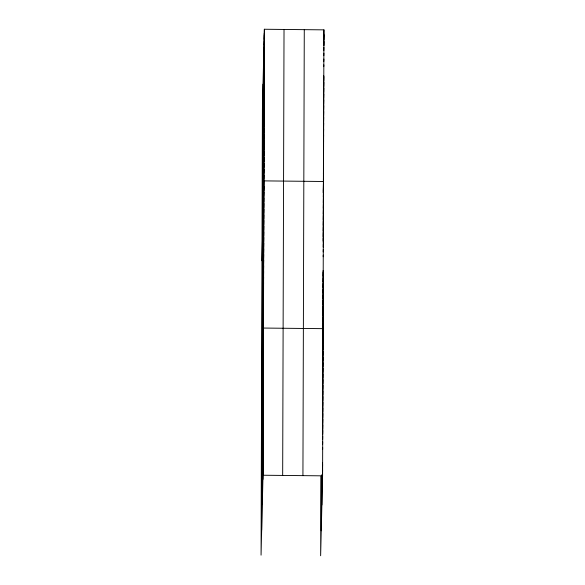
<?xml version="1.0" encoding="UTF-8"?>
<svg xmlns="http://www.w3.org/2000/svg" width="585" height="585" viewBox="0 0 585 585"><rect width="100%" height="100%" fill="white"/><g stroke="black" fill="none" stroke-linecap="round" stroke-linejoin="round"><path stroke-width="0.88" d="M261.67 530.142L263.023 84.167M262.299 504.387L263.652 58.405M262.914 479.386L264.259 33.411M264.361 29.25L262.409 109.161L261.064 555.143L263.016 475.232L264.361 29.25L323.936 29.857L322.591 475.839L320.639 555.75L320.873 476.504M282.672 475.429L284.025 29.447M302.928 475.634L304.28 29.66M321.245 530.749L321.414 474.954M321.874 504.994L321.969 475.078M322.489 479.992L322.54 463.013M322.627 433.902L323.117 270.555M323.212 240.64L323.71 75.677M323.834 34.018L323.798 45.681L323.9 41.52M264.245 39.239L264.347 35.085M264.23 45.074L264.332 40.913M264.208 50.902L264.31 46.749M264.193 56.738L264.296 52.577M264.171 62.566L264.274 58.412M264.157 68.401L264.259 64.24M264.142 74.236L264.237 70.076M264.12 80.065L264.223 75.904M264.106 85.9L264.208 81.739M264.084 91.728L264.186 87.567M264.069 97.563L264.171 93.403M264.047 103.391L264.149 99.238M264.032 109.227L264.135 105.066M264.018 115.055L264.12 110.901M263.996 120.89L264.098 116.729M263.981 126.718L264.084 122.565M263.959 132.554L264.062 128.393M263.945 138.389L264.047 134.228M263.93 144.217L264.032 140.056M263.908 150.052L264.01 145.892M263.893 155.881L263.996 151.72M263.872 161.716L263.974 157.555M263.857 167.544L263.959 163.383M263.842 173.379L263.937 169.219M263.82 179.207L263.923 175.054M261.956 260.793L263.908 180.882L323.476 181.489L323.205 192.794M263.784 190.703L263.886 186.542M263.769 196.363L263.872 192.202M263.755 202.022L263.857 197.862M263.733 207.682L263.835 203.521M263.718 213.342L263.82 209.189M263.703 219.002L263.806 214.849M263.681 224.662L263.784 220.508M263.667 230.329L263.769 226.168M263.652 235.989L263.755 231.828M263.63 241.649L263.733 237.488M263.616 247.309L263.718 243.148M263.601 252.969L263.703 248.808M263.579 258.628L263.681 254.468M263.564 264.288L263.667 260.128M263.55 269.948L263.652 265.787M263.528 275.608L263.63 271.447M263.513 281.268L263.616 277.114M263.499 286.928L263.594 282.774M263.477 292.588L263.579 288.434M263.462 298.255L263.564 294.094M263.447 303.915L263.542 299.754M263.425 309.575L263.528 305.414M263.411 315.235L263.513 311.074M263.396 320.894L263.491 316.734M263.374 326.554L263.477 322.393M261.51 407.972L263.462 328.053L323.037 328.66L322.627 345.325M263.345 337.874L263.44 333.713M263.323 343.534L263.425 339.373M263.308 349.194L263.411 345.04M263.287 354.854L263.389 350.7M263.272 360.521L263.374 356.36M263.257 366.181L263.36 362.02M263.235 371.841L263.338 367.68M263.221 377.5L263.323 373.34M263.206 383.16L263.308 379M263.184 388.82L263.287 384.659M263.17 394.48L263.272 390.319M263.155 400.14L263.257 395.979M263.133 405.8L263.235 401.639M263.118 411.46L263.221 407.299M263.104 417.12L263.206 412.966M263.082 422.779L263.184 418.626M263.067 428.447L263.17 424.286M263.053 434.107L263.155 429.946M263.031 439.766L263.133 435.606M263.016 445.426L263.118 441.266M263.001 451.086L263.104 446.925M262.979 456.746L263.082 452.585M262.965 462.406L263.067 458.245M262.95 468.066L263.053 463.905M262.928 473.726L263.031 469.565M323.79 35.802L323.936 29.857M323.819 39.846L323.922 35.692M323.805 50.683L323.885 47.356M323.805 55.685L323.871 53.184M323.79 61.513L323.849 59.019M323.79 66.514L323.834 64.847M323.695 80.671L323.798 76.511M323.68 86.507L323.776 82.346M323.659 92.335L323.761 88.181M323.644 98.17L323.746 94.01M323.622 103.998L323.724 99.845M323.607 109.834L323.71 105.673M323.593 115.669L323.688 111.508M323.571 121.497L323.673 117.336M323.556 127.333L323.659 123.172M323.534 133.161L323.637 129M323.52 138.996L323.622 134.835M323.498 144.824L323.6 140.663M323.483 150.659L323.585 146.499M323.468 156.487L323.571 152.334M323.446 162.323L323.549 158.162M323.432 168.151L323.534 163.997M323.41 173.986L323.512 169.826M323.395 179.814L323.498 175.661M323.359 191.31L323.461 187.149M323.344 196.97L323.446 192.809M323.329 202.629L323.425 198.476M323.308 208.289L323.41 204.136M323.293 213.949L323.395 209.796M323.278 219.616L323.373 215.455M323.256 225.276L323.359 221.115M323.242 230.936L323.344 226.775M323.227 236.596L323.322 232.435M323.205 242.256L323.308 238.095M323.212 247.082L323.293 243.755M323.212 251.916L323.271 249.415M323.212 256.742L323.256 255.075M323.103 276.215L323.205 272.062M323.088 281.875L323.191 277.721M323.066 287.542L323.169 283.381M323.052 293.202L323.154 289.041M323.037 298.862L323.139 294.701M323.015 304.522L323.117 300.361M323 310.182L323.103 306.021M322.986 315.841L323.088 311.681M322.964 321.501L323.066 317.341M322.949 327.161L323.052 323M322.913 338.481L323.015 334.327M322.898 344.141L323 339.987M322.883 349.808L322.986 345.647M322.861 355.468L322.964 351.307M322.847 361.128L322.949 356.967M322.832 366.788L322.935 362.627M322.81 372.448L322.913 368.287M322.796 378.107L322.898 373.947M322.781 383.767L322.883 379.606M322.759 389.427L322.861 385.266M322.745 395.087L322.847 390.926M322.73 400.747L322.832 396.586M322.708 406.407L322.81 402.253M322.693 412.067L322.796 407.913M322.679 417.734L322.781 413.573M322.657 423.394L322.759 419.233M322.642 429.054L322.745 424.893M322.627 434.714L322.723 430.553M322.627 439.54L322.708 436.213M322.627 444.366L322.693 441.872M322.635 449.2L322.671 447.532M322.525 468.673L322.62 464.519M322.503 474.333L322.606 470.179M263.016 475.232L322.591 475.839"/></g></svg>
